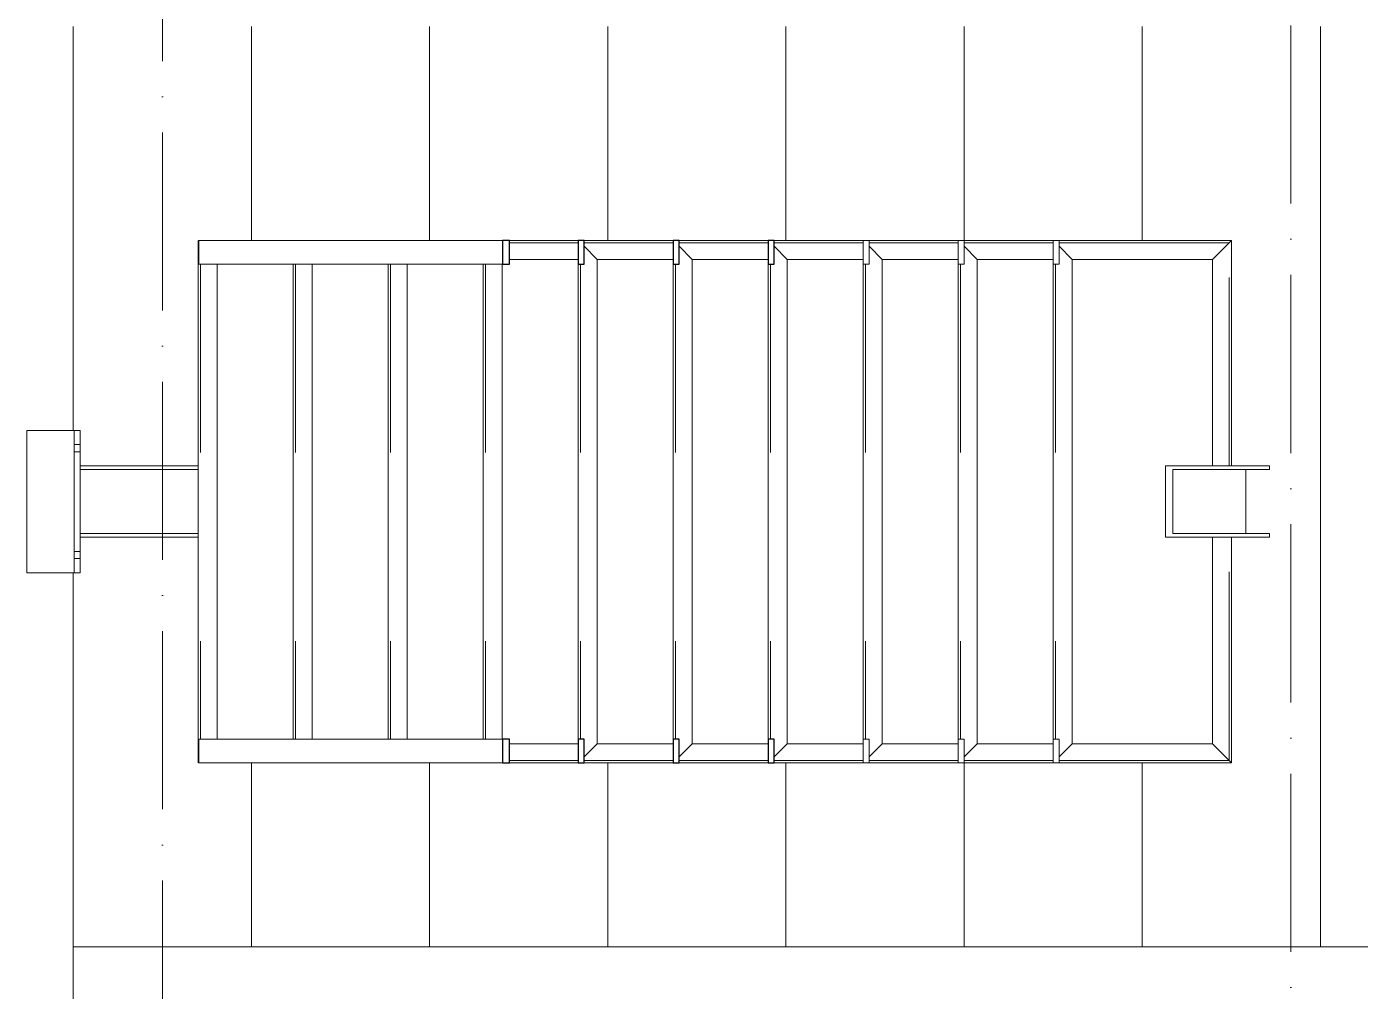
# Model space of a CAD drawing. Header units: millimetres. Extents: x -12989 to 629078, y -109036 to 555275.
# Drawn here: x 291292 to 293538, y -29657 to -28032 of the extents above; entities that cross this region are included whole.
import ezdxf

# ---------------------------------------------------------------- set-up
doc = ezdxf.new("R2010")
doc.units = ezdxf.units.MM
doc.linetypes.add('50_200_ШТРИХ_1Т_ш5_п1_п1_', pattern=[700, 500, -100, 0, -100])
doc.linetypes.add('Штрих', pattern=[635, 317.5, -317.5])
for name, color, linetype, lineweight in [('4 -стяжа', 7, 'Continuous', 30), ('A-FLOR-____-OTLN', 7, 'Continuous', 9), ('A-GENM-____-HDLN', 7, 'Штрих', 9), ('A-GENM-____-MCUT', 7, 'Continuous', 25), ('A-GENM-____-OTLN', 7, 'Continuous', 9), ('S-GRID-____-OTLN-1', 7, '50_200_ШТРИХ_1Т_ш5_п1_п1_', 9), ('S-STRS-____-OTLN-1', 7, 'Continuous', 9)]:
    doc.layers.add(name, color=color, linetype=linetype, lineweight=lineweight)
doc.layers.get('4 -стяжа').off()

# ---------------------------------------------------------------- blocks, each defined once
blk = doc.blocks.new('ОМ_Нижняя опорная пятка - ОМ_Нижняя опорная пятка-19082064-АР1_План отверстий 3 этажа в осях 1-64_Ю-ЯЯ')
at = {"layer": 'A-GENM-____-OTLN'}
for p, q in [((-96, 10), (-96, 0)), ((-84, 10), (-84, 0)), ((84, 10), (84, 0)), ((96, 10), (96, 0))]:
    blk.add_line(p, q, dxfattribs=at)
blk = doc.blocks.new('ОМ_Труба_ГОСТ 8639-82 - ОМ_Труба_ГОСТ 8639-82-26350154-АР1_План отверстий 3 этажа в осях 1-64_Ю-ЯЯ')
at = {"layer": 'A-GENM-____-OTLN'}
for p, q in [((9439.1, 57971), (9439.1, 58091)), ((9439.1, 58091), (9614.1, 58091)), ((9614.1, 58085), (9451.2, 58085)), ((9451.2, 58085), (9451.2, 57977)), ((9574, 58085), (9574, 57977)), ((9614.1, 58091), (9614.1, 58085)), ((9614.1, 57971), (9439.1, 57971)), ((9451.2, 57977), (9614.1, 57977)), ((9614.1, 57977), (9614.1, 57971))]:
    blk.add_line(p, q, dxfattribs=at)
blk = doc.blocks.new('ОМ_Уголок_ГОСТ 8509-93 - ОМ_Уголок_ГОСТ 8509-93-26349651-АР1_План отверстий 3 этажа в осях 1-64_Ю-ЯЯ')
at = {"layer": 'A-GENM-____-HDLN'}
for p, q in [((4, -4), (380, -4)), ((500, -4), (876, -4))]:
    blk.add_line(p, q, dxfattribs=at)
at = {"layer": 'A-GENM-____-OTLN'}
for p, q in [((380, 0), (0, 0)), ((32, -32), (0, 0)), ((880, 0), (500, 0)), ((880, 0), (848, -32)), ((32, -32), (380, -32)), ((500, -32), (848, -32))]:
    blk.add_line(p, q, dxfattribs=at)
blk = doc.blocks.new('ОМ_Уголок_ГОСТ 8509-93 - ОМ_Уголок_ГОСТ 8509-93-V149-АР1_План отверстий 3 этажа в осях 1-64_Ю-ЯЯ')
at = {"layer": 'A-GENM-____-HDLN'}
blk.add_line((40, -4), (840, -4), dxfattribs=at)
at = {"layer": 'A-GENM-____-OTLN'}
for p, q in [((32, -32), (10, -10)), ((840, 0), (40, 0)), ((870, -10), (848, -32)), ((32, -32), (848, -32))]:
    blk.add_line(p, q, dxfattribs=at)
blk = doc.blocks.new('ОМ_Уголок_ГОСТ 8509-93 - ОМ_Уголок_ГОСТ 8509-93-19082047-АР1_План отверстий 3 этажа в осях 1-64_Ю-ЯЯ')
at = {"layer": 'A-GENM-____-HDLN'}
blk.add_line((10, -4), (296, -4), dxfattribs=at)
at = {"layer": 'A-GENM-____-OTLN'}
for p, q in [((300, 0), (10, 0)), ((32, -32), (10, -10)), ((300, 0), (268, -32)), ((32, -32), (268, -32))]:
    blk.add_line(p, q, dxfattribs=at)
blk = doc.blocks.new('ОМ_Уголок_ГОСТ 8509-93 - ОМ_Уголок_ГОСТ 8509-93-V150-АР1_План отверстий 3 этажа в осях 1-64_Ю-ЯЯ')
at = {"layer": 'A-GENM-____-HDLN'}
blk.add_line((4, -4), (290, -4), dxfattribs=at)
at = {"layer": 'A-GENM-____-OTLN'}
for p, q in [((290, 0), (0, 0)), ((32, -32), (0, 0)), ((290, -10), (268, -32)), ((32, -32), (268, -32))]:
    blk.add_line(p, q, dxfattribs=at)
blk = doc.blocks.new('ОМ_Уголок_ГОСТ 8509-93 - ОМ_Уголок_ГОСТ 8509-93-V151-АР1_План отверстий 3 этажа в осях 1-64_Ю-ЯЯ')
at = {"layer": 'A-GENM-____-HDLN'}
blk.add_line((10, -4), (160, -4), dxfattribs=at)
at = {"layer": 'A-GENM-____-OTLN'}
for p, q in [((160, 0), (10, 0)), ((32, -32), (10, -10)), ((32, -32), (160, -32))]:
    blk.add_line(p, q, dxfattribs=at)
blk = doc.blocks.new('ОМ_Уголок_ГОСТ 8509-93 - ОМ_Уголок_ГОСТ 8509-93-V152-АР1_План отверстий 3 этажа в осях 1-64_Ю-ЯЯ')
at = {"layer": 'A-GENM-____-HDLN'}
blk.add_line((140, -4), (290, -4), dxfattribs=at)
at = {"layer": 'A-GENM-____-OTLN'}
for p, q in [((290, 0), (140, 0)), ((290, -10), (268, -32)), ((140, -32), (268, -32))]:
    blk.add_line(p, q, dxfattribs=at)
blk = doc.blocks.new('ОМ_Уголок_ГОСТ 8509-93 - ОМ_Уголок_ГОСТ 8509-93-V153-АР1_План отверстий 3 этажа в осях 1-64_Ю-ЯЯ')
at = {"layer": 'A-GENM-____-HDLN'}
blk.add_line((40, -4), (840, -4), dxfattribs=at)
at = {"layer": 'A-GENM-____-OTLN'}
for p, q in [((840, 0), (40, 0)), ((40, -32), (840, -32))]:
    blk.add_line(p, q, dxfattribs=at)
blk = doc.blocks.new('ОМ_Уголок_ГОСТ 8509-93 - ОМ_Уголок_ГОСТ 8509-93-V154-АР1_План отверстий 3 этажа в осях 1-64_Ю-ЯЯ')
at = {"layer": 'A-GENM-____-HDLN'}
blk.add_line((44.3, -4), (160, -4), dxfattribs=at)
at = {"layer": 'A-GENM-____-OTLN'}
for p, q in [((160, 0), (44.3, 0)), ((44.3, -32), (160, -32))]:
    blk.add_line(p, q, dxfattribs=at)
blk = doc.blocks.new('ОМ_Уголок_ГОСТ 8509-93 - ОМ_Уголок_ГОСТ 8509-93-V155-АР1_План отверстий 3 этажа в осях 1-64_Ю-ЯЯ')
at = {"layer": 'A-GENM-____-HDLN'}
blk.add_line((140, -4), (255.7, -4), dxfattribs=at)
at = {"layer": 'A-GENM-____-OTLN'}
for p, q in [((255.7, 0), (140, 0)), ((140, -32), (255.7, -32))]:
    blk.add_line(p, q, dxfattribs=at)
blk = doc.blocks.new('ОМ_Уголок_ГОСТ 8509-93 - ОМ_Уголок_ГОСТ 8509-93-V156-АР1_План отверстий 3 этажа в осях 1-64_Ю-ЯЯ')
at = {"layer": 'A-GENM-____-HDLN'}
blk.add_line((40, -4), (840, -4), dxfattribs=at)
at = {"layer": 'A-GENM-____-OTLN'}
for p, q in [((880, 0), (0, 0)), ((1.3, -1.3), (0, 0)), ((880, 0), (878.7, -1.3)), ((40, -32), (840, -32))]:
    blk.add_line(p, q, dxfattribs=at)
blk = doc.blocks.new('ОМ_Труба_ГОСТ 8639-82 - ОМ_Труба_ГОСТ 8639-82-26527904-АР1_План отверстий 3 этажа в осях 1-64_Ю-ЯЯ')
at = {"layer": 'A-GENM-____-HDLN'}
for p, q in [((7810, 58085), (7611.5, 58085)), ((7810, 57977), (7611.5, 57977))]:
    blk.add_line(p, q, dxfattribs=at)
at = {"layer": 'A-GENM-____-OTLN'}
for p, q in [((7810, 58091), (7611.5, 58091)), ((7810, 57971), (7611.5, 57971))]:
    blk.add_line(p, q, dxfattribs=at)
blk = doc.blocks.new('ОМ_Уголок_ГОСТ 8510-86 - ОМ_Уголок_ГОСТ 8510-86-19082066-АР1_План отверстий 3 этажа в осях 1-64_Ю-ЯЯ')
at = {"layer": 'A-GENM-____-OTLN'}
for p, q in [((0, 0), (0, -90)), ((240, 0), (0, 0)), ((0, -10), (240, -10)), ((240, -90), (240, 0)), ((0, -90), (240, -90))]:
    blk.add_line(p, q, dxfattribs=at)
blk = doc.blocks.new('ОМ_Полоса_Трапеция прямоугольная_Прокат_ГОСТ 103-2006 - ОМ_Полоса_Трапеция прямоугольная_Прокат_ГОСТ 103-2006-19082130-АР1_План отверстий 3 этажа в осях 1-64_Ю-ЯЯ')
at = {"layer": 'A-GENM-____-OTLN'}
for p, q in [((9250, 58471), (9260, 58471)), ((9250, 58431), (9250, 58471)), ((9260, 58471), (9260, 58431)), ((9260, 58431), (9250, 58431))]:
    blk.add_line(p, q, dxfattribs=at)
blk = doc.blocks.new('ОМ_Полоса_Трапеция прямоугольная_Прокат_ГОСТ 103-2006 - ОМ_Полоса_Трапеция прямоугольная_Прокат_ГОСТ 103-2006-V157-АР1_План отверстий 3 этажа в осях 1-64_Ю-ЯЯ')
at = {"layer": 'A-GENM-____-MCUT'}
for p, q in [((8780, 58471), (8770, 58471)), ((8770, 58471), (8770, 58431)), ((8780, 58431), (8780, 58471)), ((8770, 58431), (8780, 58431))]:
    blk.add_line(p, q, dxfattribs=at)
blk = doc.blocks.new('ОМ_Полоса_Трапеция прямоугольная_Прокат_ГОСТ 103-2006 - ОМ_Полоса_Трапеция прямоугольная_Прокат_ГОСТ 103-2006-V158-АР1_План отверстий 3 этажа в осях 1-64_Ю-ЯЯ')
at = {"layer": 'A-GENM-____-MCUT'}
for p, q in [((8620, 58471), (8610, 58471)), ((8610, 58471), (8610, 58431)), ((8620, 58431), (8620, 58471)), ((8610, 58431), (8620, 58431))]:
    blk.add_line(p, q, dxfattribs=at)
blk = doc.blocks.new('ОМ_Полоса_Трапеция прямоугольная_Прокат_ГОСТ 103-2006 - ОМ_Полоса_Трапеция прямоугольная_Прокат_ГОСТ 103-2006-V159-АР1_План отверстий 3 этажа в осях 1-64_Ю-ЯЯ')
at = {"layer": 'A-GENM-____-MCUT'}
for p, q in [((8460, 58471), (8450, 58471)), ((8450, 58471), (8450, 58431)), ((8460, 58431), (8460, 58471)), ((8450, 58431), (8460, 58431))]:
    blk.add_line(p, q, dxfattribs=at)
blk = doc.blocks.new('ОМ_Полоса_Прокат_ГОСТ 103-2006 - ОМ_Полоса_Прокат_ГОСТ 103-2006-20723456-АР1_План отверстий 3 этажа в осях 1-64_Ю-ЯЯ')
at = {"layer": 'A-GENM-____-MCUT'}
for p, q in [((8334.3, 58471), (8322.8, 58471)), ((8322.8, 58471), (8322.8, 58431)), ((8334.3, 58431), (8334.3, 58471)), ((8322.8, 58431), (8334.3, 58431))]:
    blk.add_line(p, q, dxfattribs=at)
at = {"layer": 'A-GENM-____-OTLN'}
for p, q in [((7811.3, 58431), (7811.3, 58471)), ((7811.3, 58471), (8322.8, 58471)), ((8322.8, 58431), (7811.3, 58431))]:
    blk.add_line(p, q, dxfattribs=at)
blk = doc.blocks.new('ОМ_Полоса_Трапеция прямоугольная_Прокат_ГОСТ 103-2006 - ОМ_Полоса_Трапеция прямоугольная_Прокат_ГОСТ 103-2006-19082170-АР1_План отверстий 3 этажа в осях 1-64_Ю-ЯЯ')
at = {"layer": 'A-GENM-____-OTLN'}
for p, q in [((9250, 57631), (9260, 57631)), ((9250, 57591), (9250, 57631)), ((9260, 57631), (9260, 57591)), ((9260, 57591), (9250, 57591))]:
    blk.add_line(p, q, dxfattribs=at)
blk = doc.blocks.new('ОМ_Полоса_Трапеция прямоугольная_Прокат_ГОСТ 103-2006 - ОМ_Полоса_Трапеция прямоугольная_Прокат_ГОСТ 103-2006-V160-АР1_План отверстий 3 этажа в осях 1-64_Ю-ЯЯ')
at = {"layer": 'A-GENM-____-MCUT'}
for p, q in [((8780, 57631), (8770, 57631)), ((8770, 57631), (8770, 57591)), ((8780, 57591), (8780, 57631)), ((8770, 57591), (8780, 57591))]:
    blk.add_line(p, q, dxfattribs=at)
blk = doc.blocks.new('ОМ_Полоса_Трапеция прямоугольная_Прокат_ГОСТ 103-2006 - ОМ_Полоса_Трапеция прямоугольная_Прокат_ГОСТ 103-2006-V161-АР1_План отверстий 3 этажа в осях 1-64_Ю-ЯЯ')
at = {"layer": 'A-GENM-____-MCUT'}
for p, q in [((8620, 57631), (8610, 57631)), ((8610, 57631), (8610, 57591)), ((8620, 57591), (8620, 57631)), ((8610, 57591), (8620, 57591))]:
    blk.add_line(p, q, dxfattribs=at)
blk = doc.blocks.new('ОМ_Полоса_Трапеция прямоугольная_Прокат_ГОСТ 103-2006 - ОМ_Полоса_Трапеция прямоугольная_Прокат_ГОСТ 103-2006-V162-АР1_План отверстий 3 этажа в осях 1-64_Ю-ЯЯ')
at = {"layer": 'A-GENM-____-MCUT'}
for p, q in [((8460, 57631), (8450, 57631)), ((8450, 57631), (8450, 57591)), ((8460, 57591), (8460, 57631)), ((8450, 57591), (8460, 57591))]:
    blk.add_line(p, q, dxfattribs=at)
blk = doc.blocks.new('ОМ_Полоса_Прокат_ГОСТ 103-2006 - ОМ_Полоса_Прокат_ГОСТ 103-2006-20723498-АР1_План отверстий 3 этажа в осях 1-64_Ю-ЯЯ')
at = {"layer": 'A-GENM-____-MCUT'}
for p, q in [((8334.3, 57631), (8322.8, 57631)), ((8322.8, 57631), (8322.8, 57591)), ((8334.3, 57591), (8334.3, 57631)), ((8322.8, 57591), (8334.3, 57591))]:
    blk.add_line(p, q, dxfattribs=at)
at = {"layer": 'A-GENM-____-OTLN'}
for p, q in [((7811.3, 57591), (7811.3, 57631)), ((7811.3, 57631), (8322.8, 57631)), ((8322.8, 57591), (7811.3, 57591))]:
    blk.add_line(p, q, dxfattribs=at)
blk = doc.blocks.new('3эт')
at = {"layer": 'S-GRID-____-OTLN-1', "color": 251, "ltscale": 0.6, "true_color": 0x636466}
for p, q in [((291520.7, -33971.9), (291520.7, 4029.4)), ((293420.7, -33791.8), (293420.7, 4029.4))]:
    blk.add_line(p, q, dxfattribs=at)

msp = doc.modelspace()

# ---------------------------------------------------------------- linework, layer by layer
at = {"layer": 'A-FLOR-____-OTLN'}
for p, q in [((291370.7074, -28712.4142), (291370.7074, -28032.4142)), ((291370.7074, -31432.4142), (291370.7074, -28952.4142))]:
    msp.add_line(p, q, dxfattribs=at)
at = {"layer": 'S-STRS-____-OTLN-1'}
for p, q in [((291670.7074, -28032.4142), (291670.7074, -28392.4142)), ((291670.7074, -28032.4142), (291670.7074, -28392.4142)), ((291970.7074, -28032.4142), (291970.7074, -28392.4142)), ((291970.7074, -28032.4142), (291970.7074, -28392.4142)), ((292270.7074, -28032.4142), (292270.7074, -28392.4142)), ((292270.7074, -28032.4142), (292270.7074, -28392.4142)), ((292570.7074, -28032.4142), (292570.7074, -28392.4142)), ((292570.7074, -28032.4142), (292570.7074, -28392.4142)), ((292870.7074, -28032.4142), (292870.7074, -28392.4142)), ((292870.7074, -28032.4142), (292870.7074, -28392.4142)), ((293170.7074, -28032.4142), (293170.7074, -28392.4142)), ((293170.7074, -28032.4142), (293170.7074, -28392.4142)), ((293470.7074, -28032.4142), (293470.7074, -29582.4142)), ((293470.7074, -28032.4142), (293470.7074, -29582.4142)), ((291670.7074, -29272.4142), (291670.7074, -29582.4142)), ((291670.7074, -29272.4142), (291670.7074, -29582.4142)), ((291970.7074, -29272.4142), (291970.7074, -29582.4142)), ((291970.7074, -29272.4142), (291970.7074, -29582.4142)), ((292270.7074, -29272.4142), (292270.7074, -29582.4142)), ((292270.7074, -29272.4142), (292270.7074, -29582.4142)), ((292570.7074, -29272.4142), (292570.7074, -29582.4142)), ((292570.7074, -29272.4142), (292570.7074, -29582.4142)), ((292870.7074, -29272.4142), (292870.7074, -29582.4142)), ((292870.7074, -29272.4142), (292870.7074, -29582.4142)), ((293170.7074, -29272.4142), (293170.7074, -29582.4142)), ((293170.7074, -29272.4142), (293170.7074, -29582.4142)), ((291370.7074, -29582.4142), (291670.7074, -29582.4142)), ((291670.7074, -29582.4142), (291970.7074, -29582.4142)), ((291970.7074, -29582.4142), (292270.7074, -29582.4142)), ((292270.7074, -29582.4142), (292570.7074, -29582.4142)), ((292570.7074, -29582.4142), (292870.7074, -29582.4142)), ((292870.7074, -29582.4142), (293170.7074, -29582.4142)), ((293170.7074, -29582.4142), (293470.7074, -29582.4142)), ((293470.7074, -29582.4142), (293770.7074, -29582.4142))]:
    msp.add_line(p, q, dxfattribs=at)

# ---------------------------------------------------------------- block references
at = {"layer": '4 -стяжа'}
msp.add_blockref('3эт', (0, 0), dxfattribs=at)
at = {"layer": 'A-GENM-____-OTLN', "extrusion": (0, 0, -1)}
for name, p, rotation in [('ОМ_Уголок_ГОСТ 8509-93 - ОМ_Уголок_ГОСТ 8509-93-V156-АР1_План отверстий 3 этажа в осях 1-64_Ю-ЯЯ', (-291580.7074, -28392.4142), 269.9999999999989), ('ОМ_Уголок_ГОСТ 8509-93 - ОМ_Уголок_ГОСТ 8509-93-V149-АР1_План отверстий 3 этажа в осях 1-64_Ю-ЯЯ', (-292220.7074, -28392.4142), 269.9999999999989), ('ОМ_Уголок_ГОСТ 8509-93 - ОМ_Уголок_ГОСТ 8509-93-V149-АР1_План отверстий 3 этажа в осях 1-64_Ю-ЯЯ', (-292380.7074, -28392.4142), 269.9999999999989), ('ОМ_Уголок_ГОСТ 8509-93 - ОМ_Уголок_ГОСТ 8509-93-V149-АР1_План отверстий 3 этажа в осях 1-64_Ю-ЯЯ', (-292540.7074, -28392.4142), 269.9999999999989), ('ОМ_Уголок_ГОСТ 8509-93 - ОМ_Уголок_ГОСТ 8509-93-V149-АР1_План отверстий 3 этажа в осях 1-64_Ю-ЯЯ', (-292700.7074, -28392.4142), 269.9999999999989), ('ОМ_Уголок_ГОСТ 8509-93 - ОМ_Уголок_ГОСТ 8509-93-V149-АР1_План отверстий 3 этажа в осях 1-64_Ю-ЯЯ', (-292860.7074, -28392.4142), 269.9999999999989), ('ОМ_Уголок_ГОСТ 8509-93 - ОМ_Уголок_ГОСТ 8509-93-V149-АР1_План отверстий 3 этажа в осях 1-64_Ю-ЯЯ', (-293020.7074, -28392.4142), 269.9999999999989), ('ОМ_Уголок_ГОСТ 8509-93 - ОМ_Уголок_ГОСТ 8509-93-26349651-АР1_План отверстий 3 этажа в осях 1-64_Ю-ЯЯ', (-293320.7074, -29272.4142), 89.99999999999908), ('ОМ_Уголок_ГОСТ 8509-93 - ОМ_Уголок_ГОСТ 8509-93-V153-АР1_План отверстий 3 этажа в осях 1-64_Ю-ЯЯ', (-291740.7074, -28392.4142), 269.9999999999989), ('ОМ_Уголок_ГОСТ 8509-93 - ОМ_Уголок_ГОСТ 8509-93-V153-АР1_План отверстий 3 этажа в осях 1-64_Ю-ЯЯ', (-291900.7074, -28392.4142), 269.9999999999989), ('ОМ_Уголок_ГОСТ 8509-93 - ОМ_Уголок_ГОСТ 8509-93-V153-АР1_План отверстий 3 этажа в осях 1-64_Ю-ЯЯ', (-292060.7074, -28392.4142), 269.9999999999989), ('ОМ_Уголок_ГОСТ 8510-86 - ОМ_Уголок_ГОСТ 8510-86-19082066-АР1_План отверстий 3 этажа в осях 1-64_Ю-ЯЯ', (-291382.1967, -28952.4142), 89.99999999999918), ('ОМ_Уголок_ГОСТ 8509-93 - ОМ_Уголок_ГОСТ 8509-93-V154-АР1_План отверстий 3 этажа в осях 1-64_Ю-ЯЯ', (-292060.7074, -29272.4142), 180), ('ОМ_Уголок_ГОСТ 8509-93 - ОМ_Уголок_ГОСТ 8509-93-V151-АР1_План отверстий 3 этажа в осях 1-64_Ю-ЯЯ', (-292220.7074, -29272.4142), 180), ('ОМ_Уголок_ГОСТ 8509-93 - ОМ_Уголок_ГОСТ 8509-93-V151-АР1_План отверстий 3 этажа в осях 1-64_Ю-ЯЯ', (-292380.7074, -29272.4142), 180), ('ОМ_Уголок_ГОСТ 8509-93 - ОМ_Уголок_ГОСТ 8509-93-V151-АР1_План отверстий 3 этажа в осях 1-64_Ю-ЯЯ', (-292540.7074, -29272.4142), 180), ('ОМ_Уголок_ГОСТ 8509-93 - ОМ_Уголок_ГОСТ 8509-93-V151-АР1_План отверстий 3 этажа в осях 1-64_Ю-ЯЯ', (-292700.7074, -29272.4142), 180), ('ОМ_Уголок_ГОСТ 8509-93 - ОМ_Уголок_ГОСТ 8509-93-V151-АР1_План отверстий 3 этажа в осях 1-64_Ю-ЯЯ', (-292860.7074, -29272.4142), 180), ('ОМ_Уголок_ГОСТ 8509-93 - ОМ_Уголок_ГОСТ 8509-93-19082047-АР1_План отверстий 3 этажа в осях 1-64_Ю-ЯЯ', (-293020.7074, -29272.4142), 180)]:
    msp.add_blockref(name, p, dxfattribs=dict(at, rotation=rotation))
at = {"layer": 'A-GENM-____-OTLN'}
for name, p in [('ОМ_Полоса_Прокат_ГОСТ 103-2006 - ОМ_Полоса_Прокат_ГОСТ 103-2006-20723456-АР1_План отверстий 3 этажа в осях 1-64_Ю-ЯЯ', (283770.7074, -86863.4561)), ('ОМ_Полоса_Трапеция прямоугольная_Прокат_ГОСТ 103-2006 - ОМ_Полоса_Трапеция прямоугольная_Прокат_ГОСТ 103-2006-V159-АР1_План отверстий 3 этажа в осях 1-64_Ю-ЯЯ', (283770.7074, -86863.4561)), ('ОМ_Полоса_Трапеция прямоугольная_Прокат_ГОСТ 103-2006 - ОМ_Полоса_Трапеция прямоугольная_Прокат_ГОСТ 103-2006-V158-АР1_План отверстий 3 этажа в осях 1-64_Ю-ЯЯ', (283770.7074, -86863.4561)), ('ОМ_Полоса_Трапеция прямоугольная_Прокат_ГОСТ 103-2006 - ОМ_Полоса_Трапеция прямоугольная_Прокат_ГОСТ 103-2006-V157-АР1_План отверстий 3 этажа в осях 1-64_Ю-ЯЯ', (283770.7074, -86863.4561)), ('ОМ_Полоса_Трапеция прямоугольная_Прокат_ГОСТ 103-2006 - ОМ_Полоса_Трапеция прямоугольная_Прокат_ГОСТ 103-2006-19082130-АР1_План отверстий 3 этажа в осях 1-64_Ю-ЯЯ', (283450.7074, -86863.4561)), ('ОМ_Полоса_Трапеция прямоугольная_Прокат_ГОСТ 103-2006 - ОМ_Полоса_Трапеция прямоугольная_Прокат_ГОСТ 103-2006-19082130-АР1_План отверстий 3 этажа в осях 1-64_Ю-ЯЯ', (283610.7074, -86863.4561)), ('ОМ_Полоса_Трапеция прямоугольная_Прокат_ГОСТ 103-2006 - ОМ_Полоса_Трапеция прямоугольная_Прокат_ГОСТ 103-2006-19082130-АР1_План отверстий 3 этажа в осях 1-64_Ю-ЯЯ', (283770.7074, -86863.4561)), ('ОМ_Труба_ГОСТ 8639-82 - ОМ_Труба_ГОСТ 8639-82-26527904-АР1_План отверстий 3 этажа в осях 1-64_Ю-ЯЯ', (283770.7074, -86863.4561)), ('ОМ_Труба_ГОСТ 8639-82 - ОМ_Труба_ГОСТ 8639-82-26350154-АР1_План отверстий 3 этажа в осях 1-64_Ю-ЯЯ', (283770.7074, -86863.4561)), ('ОМ_Полоса_Прокат_ГОСТ 103-2006 - ОМ_Полоса_Прокат_ГОСТ 103-2006-20723498-АР1_План отверстий 3 этажа в осях 1-64_Ю-ЯЯ', (283770.7074, -86863.4561)), ('ОМ_Полоса_Трапеция прямоугольная_Прокат_ГОСТ 103-2006 - ОМ_Полоса_Трапеция прямоугольная_Прокат_ГОСТ 103-2006-V162-АР1_План отверстий 3 этажа в осях 1-64_Ю-ЯЯ', (283770.7074, -86863.4561)), ('ОМ_Полоса_Трапеция прямоугольная_Прокат_ГОСТ 103-2006 - ОМ_Полоса_Трапеция прямоугольная_Прокат_ГОСТ 103-2006-V161-АР1_План отверстий 3 этажа в осях 1-64_Ю-ЯЯ', (283770.7074, -86863.4561)), ('ОМ_Полоса_Трапеция прямоугольная_Прокат_ГОСТ 103-2006 - ОМ_Полоса_Трапеция прямоугольная_Прокат_ГОСТ 103-2006-V160-АР1_План отверстий 3 этажа в осях 1-64_Ю-ЯЯ', (283770.7074, -86863.4561)), ('ОМ_Полоса_Трапеция прямоугольная_Прокат_ГОСТ 103-2006 - ОМ_Полоса_Трапеция прямоугольная_Прокат_ГОСТ 103-2006-19082170-АР1_План отверстий 3 этажа в осях 1-64_Ю-ЯЯ', (283450.7074, -86863.4561)), ('ОМ_Полоса_Трапеция прямоугольная_Прокат_ГОСТ 103-2006 - ОМ_Полоса_Трапеция прямоугольная_Прокат_ГОСТ 103-2006-19082170-АР1_План отверстий 3 этажа в осях 1-64_Ю-ЯЯ', (283610.7074, -86863.4561)), ('ОМ_Полоса_Трапеция прямоугольная_Прокат_ГОСТ 103-2006 - ОМ_Полоса_Трапеция прямоугольная_Прокат_ГОСТ 103-2006-19082170-АР1_План отверстий 3 этажа в осях 1-64_Ю-ЯЯ', (283770.7074, -86863.4561))]:
    msp.add_blockref(name, p, dxfattribs=at)
at = {"layer": 'A-GENM-____-OTLN', "extrusion": (0, 0, -1)}
for name, p in [('ОМ_Уголок_ГОСТ 8509-93 - ОМ_Уголок_ГОСТ 8509-93-V155-АР1_План отверстий 3 этажа в осях 1-64_Ю-ЯЯ', (-292360.7074, -28392.4142)), ('ОМ_Уголок_ГОСТ 8509-93 - ОМ_Уголок_ГОСТ 8509-93-V152-АР1_План отверстий 3 этажа в осях 1-64_Ю-ЯЯ', (-292520.7074, -28392.4142)), ('ОМ_Уголок_ГОСТ 8509-93 - ОМ_Уголок_ГОСТ 8509-93-V152-АР1_План отверстий 3 этажа в осях 1-64_Ю-ЯЯ', (-292680.7074, -28392.4142)), ('ОМ_Уголок_ГОСТ 8509-93 - ОМ_Уголок_ГОСТ 8509-93-V152-АР1_План отверстий 3 этажа в осях 1-64_Ю-ЯЯ', (-292840.7074, -28392.4142)), ('ОМ_Уголок_ГОСТ 8509-93 - ОМ_Уголок_ГОСТ 8509-93-V152-АР1_План отверстий 3 этажа в осях 1-64_Ю-ЯЯ', (-293000.7074, -28392.4142)), ('ОМ_Уголок_ГОСТ 8509-93 - ОМ_Уголок_ГОСТ 8509-93-V152-АР1_План отверстий 3 этажа в осях 1-64_Ю-ЯЯ', (-293160.7074, -28392.4142)), ('ОМ_Уголок_ГОСТ 8509-93 - ОМ_Уголок_ГОСТ 8509-93-V150-АР1_План отверстий 3 этажа в осях 1-64_Ю-ЯЯ', (-293320.7074, -28392.4142))]:
    msp.add_blockref(name, p, dxfattribs=at)
at = {"layer": 'A-GENM-____-OTLN', "rotation": 90.00000000000084}
msp.add_blockref('ОМ_Нижняя опорная пятка - ОМ_Нижняя опорная пятка-19082064-АР1_План отверстий 3 этажа в осях 1-64_Ю-ЯЯ', (291382.1967, -28832.4142), dxfattribs=at)

doc.saveas('drawing.dxf')
